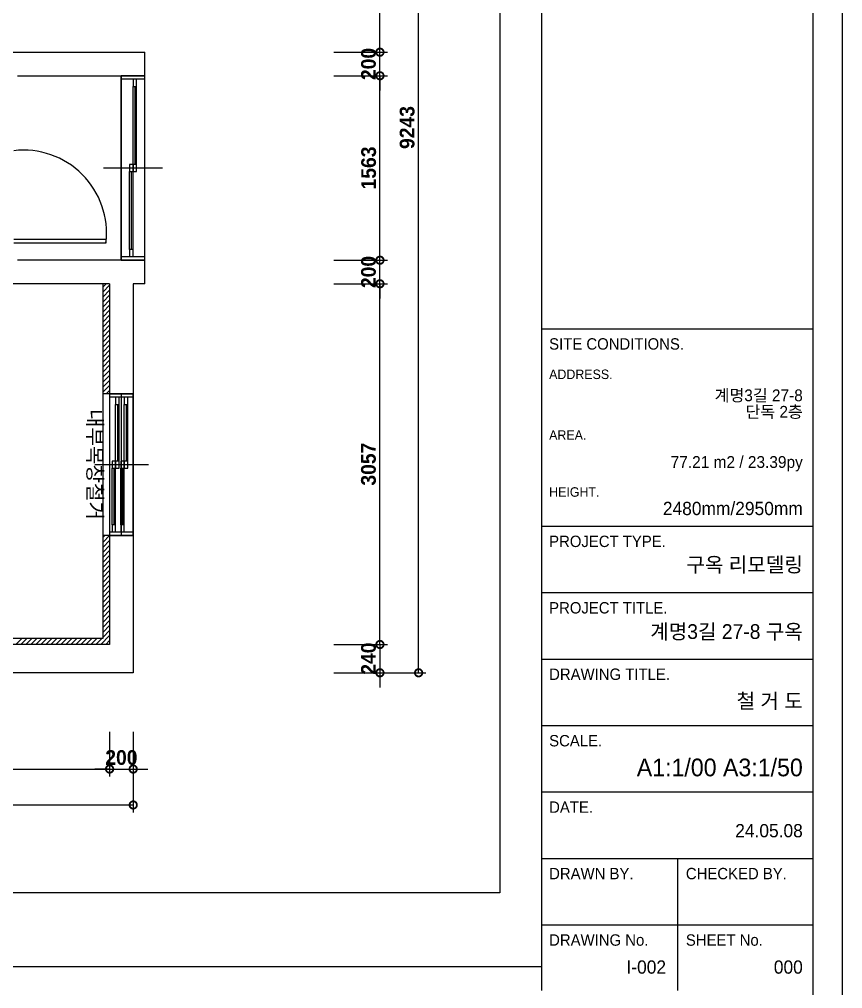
# Model space of a CAD drawing. Header units: inches. Extents: x 7740 to 83056, y -9304 to 75068.
# Drawn here: x 43260 to 50240, y 6860 to 15075 of the extents above; entities that cross this region are included whole.
import ezdxf
from ezdxf.enums import TextEntityAlignment as Align

# ---------------------------------------------------------------- set-up
doc = ezdxf.new("R2010")
doc.units = ezdxf.units.IN
doc.header["$LTSCALE"] = 50
doc.header["$MEASUREMENT"] = 0
for name, color, linetype in [('02-WAL', 2, 'Continuous'), ('03-TEXT', 3, 'Continuous'), ('03-WAL NEW', 3, 'Continuous'), ('04-WIN', 4, 'Continuous'), ('06-FUR', 6, 'Continuous'), ('06-LIGHT', 4, 'Continuous'), ('07-DIM', 5, 'Continuous'), ('F-SYM', 7, 'Continuous'), ('FORM(YOURNAME)-11', 1, 'Continuous'), ('FORM(YOURNAME)-11 @ 1', 1, 'Continuous'), ('도면층2', 2, 'Continuous'), ('도면층4', 4, 'Continuous'), ('도면층5', 5, 'Continuous')]:
    doc.layers.add(name, color=color, linetype=linetype)
doc.styles.add('YOURNAME', font='HY울릉도M.TTF')
doc.styles.add('넥슨고딕', font='NEXONLv1GothicBold.ttf')
doc.styles.add('코레일둥고', font='Korail_Round_Gothic_Medium.ttf')
doc.dimstyles.new('50', dxfattribs={"dimscale": 50, "dimtxt": 2.5, "dimasz": 2.5, "dimexe": 1.25, "dimexo": 2, "dimtad": 1, "dimdec": 0, "dimtxsty": '넥슨고딕', "dimblk": 'DOTSMALL', "dimcen": 2.5, "dimclrd": 1, "dimclre": 1, "dimclrt": 2, "dimadec": 0, "dimazin": 0, "dimtfac": 1, "dimtdec": 0, "dimtix": 1, "dimtmove": 0, "dimatfit": 3, "dimldrblk": 'DOTSMALL', "dimfxl": 0, "dimarcsym": 0})

# ---------------------------------------------------------------- blocks, each defined once
blk = doc.blocks.new('_DOTSMALL')
at = {"color": 0, "linetype": 'ByBlock', "const_width": 0.5}
blk.add_lwpolyline([(-0.0625, 0, 1), (0.0625, 0, 1)], format="xyb", close=True, dxfattribs=at)
blk = doc.blocks.new('*D307')
at = {"layer": '07-DIM', "color": 1, "lineweight": -2}
for p, q in [((40049.3, 9036.7), (40049.3, 8658.6)), ((44025.3, 9036.7), (44025.3, 8658.6)), ((40049.3, 8721.1), (44025.3, 8721.1))]:
    blk.add_line(p, q, dxfattribs=at)
at = {"layer": 'Defpoints', "color": 0}
for p in [(40049.3, 9136.7), (44025.3, 9136.7), (44025.3, 8721.1)]:
    blk.add_point(p, dxfattribs=at)
at = {"layer": '07-DIM', "color": 1, "lineweight": -2, "xscale": 125, "yscale": 125, "zscale": 125, "rotation": 180}
blk.add_blockref('_DOTSMALL', (40049.3, 8721.1), dxfattribs=at)
at = {"layer": '07-DIM', "color": 1, "lineweight": -2, "xscale": 125, "yscale": 125, "zscale": 125}
blk.add_blockref('_DOTSMALL', (44025.3, 8721.1), dxfattribs=at)
at = {"layer": '07-DIM', "color": 2, "insert": (42037.3, 8817.9), "char_height": 125, "attachment_point": 5, "style": '넥슨고딕'}
blk.add_mtext('3976', dxfattribs=at)
blk = doc.blocks.new('*D308')
at = {"layer": '07-DIM', "color": 1, "lineweight": -2}
for p, q in [((44025.3, 9036.7), (44025.3, 8658.6)), ((44225.3, 9036.7), (44225.3, 8658.6)), ((44025.3, 8721.1), (43900.3, 8721.1)), ((44025.3, 8721.1), (44225.3, 8721.1)), ((44225.3, 8721.1), (44350.3, 8721.1))]:
    blk.add_line(p, q, dxfattribs=at)
at = {"layer": 'Defpoints', "color": 0}
for p in [(44025.3, 9136.7), (44225.3, 9136.7), (44225.3, 8721.1)]:
    blk.add_point(p, dxfattribs=at)
at = {"layer": '07-DIM', "color": 1, "lineweight": -2, "xscale": 125, "yscale": 125, "zscale": 125}
blk.add_blockref('_DOTSMALL', (44025.3, 8721.1), dxfattribs=at)
at = {"layer": '07-DIM', "color": 1, "lineweight": -2, "xscale": 125, "yscale": 125, "zscale": 125, "rotation": 180}
blk.add_blockref('_DOTSMALL', (44225.3, 8721.1), dxfattribs=at)
at = {"layer": '07-DIM', "color": 2, "insert": (44125.3, 8818), "char_height": 125, "attachment_point": 5, "style": '넥슨고딕'}
blk.add_mtext('200', dxfattribs=at)
blk = doc.blocks.new('*D318')
at = {"layer": '07-DIM', "color": 1, "lineweight": -2}
for p, q in [((46317.4, 9776.7), (46317.4, 9901.7)), ((45925.3, 9776.7), (46379.9, 9776.7)), ((46317.4, 9776.7), (46317.4, 9536.7)), ((45925.3, 9536.7), (46379.9, 9536.7)), ((46317.4, 9536.7), (46317.4, 9411.7))]:
    blk.add_line(p, q, dxfattribs=at)
at = {"layer": 'Defpoints', "color": 0}
for p in [(45825.3, 9776.7), (45825.3, 9536.7), (46317.4, 9536.7)]:
    blk.add_point(p, dxfattribs=at)
at = {"layer": '07-DIM', "color": 1, "lineweight": -2, "xscale": 125, "yscale": 125, "zscale": 125}
for p, rotation in [((46317.4, 9776.7), 270), ((46317.4, 9536.7), 90)]:
    blk.add_blockref('_DOTSMALL', p, dxfattribs=dict(at, rotation=rotation))
at = {"layer": '07-DIM', "color": 2, "insert": (46220.5, 9656.7), "char_height": 125, "attachment_point": 5, "rotation": 90, "style": '넥슨고딕'}
blk.add_mtext('240', dxfattribs=at)
blk = doc.blocks.new('*D319')
at = {"layer": '07-DIM', "color": 1, "lineweight": -2}
for p, q in [((45925.3, 12833.7), (46379.9, 12833.7)), ((46317.4, 9776.7), (46317.4, 12833.7)), ((45925.3, 9776.7), (46379.9, 9776.7))]:
    blk.add_line(p, q, dxfattribs=at)
at = {"layer": 'Defpoints', "color": 0}
for p in [(45825.3, 12833.7), (46317.4, 12833.7), (45825.3, 9776.7)]:
    blk.add_point(p, dxfattribs=at)
at = {"layer": '07-DIM', "color": 1, "lineweight": -2, "xscale": 125, "yscale": 125, "zscale": 125}
for p, rotation in [((46317.4, 12833.7), 90), ((46317.4, 9776.7), 270)]:
    blk.add_blockref('_DOTSMALL', p, dxfattribs=dict(at, rotation=rotation))
at = {"layer": '07-DIM', "color": 2, "insert": (46220.5, 11305.2), "char_height": 125, "attachment_point": 5, "rotation": 90, "style": '넥슨고딕'}
blk.add_mtext('3057', dxfattribs=at)
blk = doc.blocks.new('*D320')
at = {"layer": '07-DIM', "color": 1, "lineweight": -2}
for p, q in [((46317.4, 13033.7), (46317.4, 13158.7)), ((45925.3, 13033.7), (46379.9, 13033.7)), ((46317.4, 12833.7), (46317.4, 13033.7)), ((45925.3, 12833.7), (46379.9, 12833.7)), ((46317.4, 12833.7), (46317.4, 12708.7))]:
    blk.add_line(p, q, dxfattribs=at)
at = {"layer": 'Defpoints', "color": 0}
for p in [(45825.3, 13033.7), (46317.4, 13033.7), (45825.3, 12833.7)]:
    blk.add_point(p, dxfattribs=at)
at = {"layer": '07-DIM', "color": 1, "lineweight": -2, "xscale": 125, "yscale": 125, "zscale": 125}
for p, rotation in [((46317.4, 13033.7), 270), ((46317.4, 12833.7), 90)]:
    blk.add_blockref('_DOTSMALL', p, dxfattribs=dict(at, rotation=rotation))
at = {"layer": '07-DIM', "color": 2, "insert": (46220.5, 12933.7), "char_height": 125, "attachment_point": 5, "rotation": 90, "style": '넥슨고딕'}
blk.add_mtext('200', dxfattribs=at)
blk = doc.blocks.new('*D321')
at = {"layer": '07-DIM', "color": 1, "lineweight": -2}
for p, q in [((45925.3, 14596.7), (46379.9, 14596.7)), ((46317.4, 13033.7), (46317.4, 14596.7)), ((45925.3, 13033.7), (46379.9, 13033.7))]:
    blk.add_line(p, q, dxfattribs=at)
at = {"layer": 'Defpoints', "color": 0}
for p in [(45825.3, 14596.7), (46317.4, 14596.7), (45825.3, 13033.7)]:
    blk.add_point(p, dxfattribs=at)
at = {"layer": '07-DIM', "color": 1, "lineweight": -2, "xscale": 125, "yscale": 125, "zscale": 125}
for p, rotation in [((46317.4, 14596.7), 90), ((46317.4, 13033.7), 270)]:
    blk.add_blockref('_DOTSMALL', p, dxfattribs=dict(at, rotation=rotation))
at = {"layer": '07-DIM', "color": 2, "insert": (46222.1, 13815.2), "char_height": 125, "attachment_point": 5, "rotation": 90, "style": '넥슨고딕'}
blk.add_mtext('1563', dxfattribs=at)
blk = doc.blocks.new('*D322')
at = {"layer": '07-DIM', "color": 1, "lineweight": -2}
for p, q in [((46317.4, 14796.7), (46317.4, 14921.7)), ((45925.3, 14796.7), (46379.9, 14796.7)), ((46317.4, 14596.7), (46317.4, 14796.7)), ((45925.3, 14596.7), (46379.9, 14596.7)), ((46317.4, 14596.7), (46317.4, 14471.7))]:
    blk.add_line(p, q, dxfattribs=at)
at = {"layer": 'Defpoints', "color": 0}
for p in [(45825.3, 14796.7), (46317.4, 14796.7), (45825.3, 14596.7)]:
    blk.add_point(p, dxfattribs=at)
at = {"layer": '07-DIM', "color": 1, "lineweight": -2, "xscale": 125, "yscale": 125, "zscale": 125}
for p, rotation in [((46317.4, 14796.7), 270), ((46317.4, 14596.7), 90)]:
    blk.add_blockref('_DOTSMALL', p, dxfattribs=dict(at, rotation=rotation))
at = {"layer": '07-DIM', "color": 2, "insert": (46220.5, 14696.7), "char_height": 125, "attachment_point": 5, "rotation": 90, "style": '넥슨고딕'}
blk.add_mtext('200', dxfattribs=at)
blk = doc.blocks.new('*D323')
at = {"layer": '07-DIM', "color": 1, "lineweight": -2}
for p, q in [((45925.3, 17241.7), (46379.9, 17241.7)), ((46317.4, 14796.7), (46317.4, 17241.7)), ((45925.3, 14796.7), (46379.9, 14796.7))]:
    blk.add_line(p, q, dxfattribs=at)
at = {"layer": 'Defpoints', "color": 0}
for p in [(45825.3, 17241.7), (46317.4, 17241.7), (45825.3, 14796.7)]:
    blk.add_point(p, dxfattribs=at)
at = {"layer": '07-DIM', "color": 1, "lineweight": -2, "xscale": 125, "yscale": 125, "zscale": 125}
for p, rotation in [((46317.4, 17241.7), 90), ((46317.4, 14796.7), 270)]:
    blk.add_blockref('_DOTSMALL', p, dxfattribs=dict(at, rotation=rotation))
at = {"layer": '07-DIM', "color": 2, "insert": (46220.5, 16019.2), "char_height": 125, "attachment_point": 5, "rotation": 90, "style": '넥슨고딕'}
blk.add_mtext('2445', dxfattribs=at)
blk = doc.blocks.new('*D330')
at = {"layer": '07-DIM', "color": 1, "lineweight": -2}
for p, q in [((45925.3, 18779.7), (46707.7, 18779.7)), ((46645.2, 9536.7), (46645.2, 18779.7)), ((45925.3, 9536.7), (46707.7, 9536.7))]:
    blk.add_line(p, q, dxfattribs=at)
at = {"layer": 'Defpoints', "color": 0}
for p in [(45825.3, 18779.7), (46645.2, 18779.7), (45825.3, 9536.7)]:
    blk.add_point(p, dxfattribs=at)
at = {"layer": '07-DIM', "color": 1, "lineweight": -2, "xscale": 125, "yscale": 125, "zscale": 125}
for p, rotation in [((46645.2, 18779.7), 90), ((46645.2, 9536.7), 270)]:
    blk.add_blockref('_DOTSMALL', p, dxfattribs=dict(at, rotation=rotation))
at = {"layer": '07-DIM', "color": 2, "insert": (46548.3, 14158.2), "char_height": 125, "attachment_point": 5, "rotation": 90, "style": '넥슨고딕'}
blk.add_mtext('9243', dxfattribs=at)
blk = doc.blocks.new('*D331')
at = {"layer": '07-DIM', "color": 1, "lineweight": -2}
for p, q in [((33099.3, 9036.7), (33099.3, 8354.1)), ((44225.3, 9036.7), (44225.3, 8354.1)), ((33099.3, 8416.6), (44225.3, 8416.6))]:
    blk.add_line(p, q, dxfattribs=at)
at = {"layer": 'Defpoints', "color": 0}
for p in [(33099.3, 9136.7), (44225.3, 9136.7), (44225.3, 8416.6)]:
    blk.add_point(p, dxfattribs=at)
at = {"layer": '07-DIM', "color": 1, "lineweight": -2, "xscale": 125, "yscale": 125, "zscale": 125, "rotation": 180}
blk.add_blockref('_DOTSMALL', (33099.3, 8416.6), dxfattribs=at)
at = {"layer": '07-DIM', "color": 1, "lineweight": -2, "xscale": 125, "yscale": 125, "zscale": 125}
blk.add_blockref('_DOTSMALL', (44225.3, 8416.6), dxfattribs=at)
at = {"layer": '07-DIM', "color": 2, "insert": (38662.3, 8513.5), "char_height": 125, "attachment_point": 5, "style": '넥슨고딕'}
blk.add_mtext('11126', dxfattribs=at)
blk = doc.blocks.new('FORM-PLAN')
at = {"layer": 'Defpoints', "color": 158}
for p, q in [((1346, 54915), (1346, -2085)), ((1346, -1285), (-71444, -1285))]:
    blk.add_line(p, q, dxfattribs=at)
for points in [[(-71444, -2285), (10556, -2285), (10556, 55115), (-71444, 55115)], [(-69444, 53115), (-64, 53115), (-64, 1215), (-69444, 1215)]]:
    blk.add_lwpolyline(points, close=True, dxfattribs=at)
at = {"layer": 'FORM(YOURNAME)-11', "color": 14}
for p, q in [((1346, 20344), (10556, 20344)), ((1346, 13651), (10556, 13651)), ((1346, 11398), (10556, 11398)), ((1346, 9146), (10556, 9146)), ((1346, 6893), (10556, 6893)), ((1346, 4641), (10556, 4641)), ((1346, 2388), (10556, 2388)), ((5951, 2388), (5951, -2085)), ((1346, 136), (10556, 136))]:
    blk.add_line(p, q, dxfattribs=at)
at = {"layer": 'FORM(YOURNAME)-11', "color": 250}
blk.add_lwpolyline([(-72444, -3285), (11556, -3285), (11556, 56115), (-72444, 56115)], close=True, dxfattribs=at)
at = {"layer": 'FORM(YOURNAME)-11', "color": 14, "style": 'YOURNAME'}
for s, height, p in [('SITE CONDITIONS.', 386.14, (1603, 19829)), ('PROJECT TYPE.', 386.14, (1603, 13136)), ('PROJECT TITLE.', 386.14, (1603, 10883)), ('DRAWING TITLE.', 386.14, (1603, 8631)), ('SCALE.', 386.1, (1603, 6378)), ('DATE.', 386.1, (1603, 4126)), ('DRAWN BY.', 386.1, (1603, 1873)), ('CHECKED BY.', 386.14, (6240, 1873)), ('DRAWING No.', 386.14, (1603, -379)), ('SHEET No.', 386.1, (6240, -379))]:
    blk.add_text(s, height=height, dxfattribs=at).set_placement(p, align=Align.MIDDLE_LEFT)
at = {"layer": 'FORM(YOURNAME)-11', "color": 251, "style": 'YOURNAME'}
for s, p in [('ADDRESS.', (1603, 18799)), ('AREA.', (1603, 16740)), ('HEIGHT.', (1603, 14809))]:
    blk.add_text(s, height=321.8, dxfattribs=at).set_placement(p, align=Align.MIDDLE_LEFT)
at = {"layer": 'FORM(YOURNAME)-11', "color": 3, "style": 'YOURNAME'}
for tag, height, p in [('1', 450, (9905, 18188)), ('2', 450, (9905, 17544)), ('3', 450, (9905, 16257)), ('4', 450, (9905, 14326)), ('5', 515, (9905, 12009)), ('6', 515, (9905, 9757)), ('7', 515, (9905, 7504)), ('8', 515, (9905, 5252)), ('9', 515, (9905, 2999)), ('10', 515, (5655, 811)), ('11', 515, (9905, 747)), ('12', 515, (5655, -1441)), ('13', 515, (9905, -1441))]:
    blk.add_attdef(tag, text='', height=height, dxfattribs=at).set_placement(p, align=Align.MIDDLE_RIGHT)
blk = doc.blocks.new('*U809')
at = {"layer": 'F-SYM'}
ref = blk.add_blockref('FORM-PLAN', (47350.9, 7366.9), dxfattribs=dict(at, xscale=0.2500000000000001, yscale=0.2500000000000001, zscale=0.2500000000000001))
ref.add_attrib('4', '2480mm/2950mm', dxfattribs={"layer": 'FORM(YOURNAME)-11 @ 1', "color": 3, "height": 112.5, "style": 'YOURNAME'}).set_placement((49902.1, 10929.7), align=Align.MIDDLE_RIGHT)
ref.add_attrib('3', '77.21 m2 / 23.39py', dxfattribs={"layer": 'FORM(YOURNAME)-11 @ 1', "color": 3, "height": 100, "style": 'YOURNAME'}).set_placement((49902.1, 11323.4), align=Align.MIDDLE_RIGHT)
ref.add_attrib('2', '단독 2층', dxfattribs={"layer": 'FORM(YOURNAME)-11 @ 1', "color": 3, "height": 100, "style": 'YOURNAME'}).set_placement((49902.1, 11748.9), align=Align.MIDDLE_RIGHT)
ref.add_attrib('1', '계명3길 27-8', dxfattribs={"layer": 'FORM(YOURNAME)-11 @ 1', "color": 3, "height": 100, "style": 'YOURNAME'}).set_placement((49902.1, 11888.3), align=Align.MIDDLE_RIGHT)
ref.add_attrib('5', '구옥 리모델링', dxfattribs={"layer": 'FORM(YOURNAME)-11 @ 1', "color": 3, "height": 125, "style": 'YOURNAME'}).set_placement((49902.1, 10453.6), align=Align.MIDDLE_RIGHT)
ref.add_attrib('6', '계명3길 27-8 구옥', dxfattribs={"layer": 'FORM(YOURNAME)-11 @ 1', "color": 3, "height": 125, "style": 'YOURNAME'}).set_placement((49902.1, 9886.3), align=Align.MIDDLE_RIGHT)
ref.add_attrib('7', '철 거 도', dxfattribs={"layer": 'FORM(YOURNAME)-11 @ 1', "color": 3, "height": 125, "style": 'YOURNAME'}).set_placement((49902.1, 9298.5), align=Align.MIDDLE_RIGHT)
ref.add_attrib('8', 'A1:1/00 A3:1/50', dxfattribs={"layer": 'FORM(YOURNAME)-11 @ 1', "color": 3, "height": 150, "style": 'YOURNAME'}).set_placement((49902.1, 8734.7), align=Align.MIDDLE_RIGHT)
ref.add_attrib('9', '24.05.08', dxfattribs={"layer": 'FORM(YOURNAME)-11 @ 1', "color": 3, "height": 112.5, "style": 'YOURNAME'}).set_placement((49902.1, 8198.9), align=Align.MIDDLE_RIGHT)
ref.add_attrib('13', '000', dxfattribs={"layer": 'FORM(YOURNAME)-11 @ 1', "color": 3, "height": 112.5, "style": 'YOURNAME'}).set_placement((49902.1, 7043.1), align=Align.MIDDLE_RIGHT)
ref.add_attrib('12', 'I-002', dxfattribs={"layer": 'FORM(YOURNAME)-11 @ 1', "color": 3, "height": 112.5, "style": 'YOURNAME'}).set_placement((48742.8, 7043.1), align=Align.MIDDLE_RIGHT)
blk = doc.blocks.new('FFFFSF')
at = {"layer": '02-WAL', "color": 8}
for p, q in [((42370.3, 30146.7), (44324.3, 30146.7)), ((44324.3, 28183.7), (44324.3, 30146.7)), ((43244.3, 29946.7), (44324.3, 29946.7)), ((44124.3, 28383.7), (44124.3, 29946.7)), ((44324.3, 28383.7), (43244.3, 28383.7)), ((44025.3, 28183.7), (40049.3, 28183.7)), ((44025.3, 28183.7), (44025.3, 25126.7)), ((44324.3, 28183.7), (44225.3, 28183.7)), ((44225.3, 28183.7), (44225.3, 24886.7)), ((44025.3, 27251.7), (44225.3, 27251.7)), ((44025.3, 26051.7), (44225.3, 26051.7)), ((44025.3, 25126.7), (40049.3, 25126.7)), ((44225.3, 24886.7), (33099.3, 24886.7))]:
    blk.add_line(p, q, dxfattribs=at)
at = {"layer": '03-TEXT', "color": 8}
for p, q in [((43970.3, 25181.7), (43970.3, 28183.7)), ((44025.3, 27251.7), (43970.3, 27251.7)), ((40049.3, 25181.7), (43970.3, 25181.7))]:
    blk.add_line(p, q, dxfattribs=at)
at = {"layer": '03-WAL NEW', "color": 8, "linetype": 'Continuous'}
for p, q in [((43970.3, 28159), (43995, 28183.7)), ((43970.3, 28116.6), (44025.3, 28171.6)), ((43970.3, 28074.2), (44025.3, 28129.2)), ((43970.3, 28031.7), (44025.3, 28086.7)), ((43970.3, 27989.3), (44025.3, 28044.3)), ((43970.3, 27946.9), (44025.3, 28001.9)), ((43970.3, 27904.4), (44025.3, 27959.4)), ((43970.3, 27862), (44025.3, 27917)), ((43970.3, 27819.6), (44025.3, 27874.6)), ((43970.3, 27777.2), (44025.3, 27832.2)), ((43970.3, 27734.7), (44025.3, 27789.7)), ((43970.3, 27692.3), (44025.3, 27747.3)), ((43970.3, 27649.9), (44025.3, 27704.9)), ((43970.3, 27607.5), (44025.3, 27662.5)), ((43970.3, 27565), (44025.3, 27620)), ((43970.3, 27522.6), (44025.3, 27577.6)), ((43970.3, 27480.2), (44025.3, 27535.2)), ((43970.3, 27437.8), (44025.3, 27492.8)), ((43970.3, 27395.3), (44025.3, 27450.3)), ((43970.3, 27352.9), (44025.3, 27407.9)), ((43970.3, 27310.5), (44025.3, 27365.5)), ((43970.3, 27268), (44025.3, 27323)), ((43996.4, 27251.7), (44025.3, 27280.6)), ((43970.3, 26037.7), (43984.3, 26051.7)), ((43970.3, 25995.3), (44025.3, 26050.3)), ((43970.3, 25952.8), (44025.3, 26007.8)), ((43970.3, 25910.4), (44025.3, 25965.4)), ((43970.3, 25868), (44025.3, 25923)), ((43970.3, 25825.6), (44025.3, 25880.6)), ((43970.3, 25783.1), (44025.3, 25838.1)), ((43970.3, 25740.7), (44025.3, 25795.7)), ((43970.3, 25698.3), (44025.3, 25753.3)), ((43970.3, 25655.8), (44025.3, 25710.8)), ((43970.3, 25613.4), (44025.3, 25668.4)), ((43970.3, 25571), (44025.3, 25626)), ((43970.3, 25528.6), (44025.3, 25583.6)), ((43970.3, 25486.1), (44025.3, 25541.1)), ((43970.3, 25443.7), (44025.3, 25498.7)), ((43970.3, 25401.3), (44025.3, 25456.3)), ((43970.3, 25358.9), (44025.3, 25413.9)), ((43970.3, 25316.4), (44025.3, 25371.4)), ((43970.3, 25274), (44025.3, 25329)), ((43970.3, 25231.6), (44025.3, 25286.6)), ((43970.3, 25189.2), (44025.3, 25244.2)), ((43229, 25126.7), (43284, 25181.7)), ((43271.5, 25126.7), (43326.5, 25181.7)), ((43313.9, 25126.7), (43368.9, 25181.7)), ((43356.3, 25126.7), (43411.3, 25181.7)), ((43398.7, 25126.7), (43453.7, 25181.7)), ((43441.2, 25126.7), (43496.2, 25181.7)), ((43483.6, 25126.7), (43538.6, 25181.7)), ((43526, 25126.7), (43581, 25181.7)), ((43568.4, 25126.7), (43623.4, 25181.7)), ((43610.9, 25126.7), (43665.9, 25181.7)), ((43653.3, 25126.7), (43708.3, 25181.7)), ((43695.7, 25126.7), (43750.7, 25181.7)), ((43738.2, 25126.7), (43793.2, 25181.7)), ((43780.6, 25126.7), (43835.6, 25181.7)), ((43823, 25126.7), (43878, 25181.7)), ((43865.4, 25126.7), (43920.4, 25181.7)), ((43907.9, 25126.7), (43962.9, 25181.7)), ((43950.3, 25126.7), (44025.3, 25201.7)), ((43992.7, 25126.7), (44025.3, 25159.3))]:
    blk.add_line(p, q, dxfattribs=at)
at = {"layer": '03-WAL NEW', "color": 8}
blk.add_line((44025.3, 26051.7), (43970.3, 26051.7), dxfattribs=at)
at = {"layer": '04-WIN', "color": 8}
for q in [(43994.9, 28531.7), (43994.3, 28531.7)]:
    blk.add_line((43214.3, 28531.7), q, dxfattribs=at)
at = {"layer": '도면층2', "color": 8}
for p, q in [((44324.3, 29946.7), (44124.3, 29946.7)), ((44324.3, 28383.7), (44124.3, 28383.7)), ((44225.3, 27251.7), (44025.3, 27251.7)), ((44225.3, 26051.7), (44025.3, 26051.7))]:
    blk.add_line(p, q, dxfattribs=at)
at = {"layer": '도면층4', "color": 8}
for p, q in [((44124.3, 29946.7), (44124.3, 28383.7)), ((44324.3, 29946.7), (44124.3, 29946.7)), ((44324.3, 29916.7), (44124.3, 29916.7)), ((44254.3, 29916.7), (44224.3, 29916.7)), ((44224.3, 29916.7), (44224.3, 29856.7)), ((44254.3, 29856.7), (44254.3, 29916.7)), ((44324.3, 28383.7), (44324.3, 29946.7)), ((44224.3, 29856.7), (44254.3, 29856.7)), ((44239.3, 29856.7), (44239.3, 29195.2)), ((43974.3, 29165.2), (44474.3, 29165.2)), ((44224.3, 29195.2), (44194.3, 29195.2)), ((44194.3, 29195.2), (44194.3, 29135.2)), ((44254.3, 29195.2), (44224.3, 29195.2)), ((44224.3, 29195.2), (44224.3, 29135.2)), ((44224.3, 29135.2), (44224.3, 29195.2)), ((44254.3, 29135.2), (44254.3, 29195.2)), ((44194.3, 29135.2), (44224.3, 29135.2)), ((44209.3, 29135.2), (44209.3, 28473.7)), ((44224.3, 29135.2), (44254.3, 29135.2)), ((43214.3, 28561.7), (43994.3, 28561.7)), ((43214.3, 28531.7), (43994.9, 28531.7)), ((43994.9, 28531.7), (43994.9, 28561.7)), ((44224.3, 28473.7), (44194.3, 28473.7)), ((44194.3, 28473.7), (44194.3, 28413.7)), ((44224.3, 28413.7), (44224.3, 28473.7)), ((44124.3, 28413.7), (44324.3, 28413.7)), ((44124.3, 28383.7), (44324.3, 28383.7)), ((44194.3, 28413.7), (44224.3, 28413.7)), ((44025.3, 27251.7), (44025.3, 26051.7)), ((44225.3, 27251.7), (44025.3, 27251.7)), ((44225.3, 27221.7), (44025.3, 27221.7)), ((44106.1, 27221.7), (44076.1, 27221.7)), ((44076.1, 27221.7), (44076.1, 27161.7)), ((44106.1, 27161.7), (44106.1, 27221.7)), ((44179.9, 27221.7), (44149.9, 27221.7)), ((44149.9, 27221.7), (44149.9, 27161.7)), ((44179.9, 27161.7), (44179.9, 27221.7)), ((44225.3, 26051.7), (44225.3, 27251.7)), ((44076.1, 27161.7), (44106.1, 27161.7)), ((44091.1, 27161.7), (44091.1, 26681.7)), ((44149.9, 27161.7), (44179.9, 27161.7)), ((44164.9, 27161.7), (44164.9, 26681.7)), ((43901.1, 26651.7), (44356.1, 26651.7)), ((44076.1, 26681.7), (44046.1, 26681.7)), ((44046.1, 26681.7), (44046.1, 26621.7)), ((44046.1, 26621.7), (44076.1, 26621.7)), ((44061.1, 26621.7), (44061.1, 26141.7)), ((44106.1, 26681.7), (44076.1, 26681.7)), ((44076.1, 26681.7), (44076.1, 26621.7)), ((44076.1, 26621.7), (44076.1, 26681.7)), ((44076.1, 26621.7), (44106.1, 26621.7)), ((44106.1, 26621.7), (44106.1, 26681.7)), ((44149.9, 26681.7), (44119.9, 26681.7)), ((44119.9, 26681.7), (44119.9, 26621.7)), ((44119.9, 26621.7), (44149.9, 26621.7)), ((44134.9, 26621.7), (44134.9, 26141.7)), ((44179.9, 26681.7), (44149.9, 26681.7)), ((44149.9, 26681.7), (44149.9, 26621.7)), ((44149.9, 26621.7), (44149.9, 26681.7)), ((44149.9, 26621.7), (44179.9, 26621.7)), ((44179.9, 26621.7), (44179.9, 26681.7)), ((44076.1, 26141.7), (44046.1, 26141.7)), ((44046.1, 26141.7), (44046.1, 26081.7)), ((44076.1, 26081.7), (44076.1, 26141.7)), ((44149.9, 26141.7), (44119.9, 26141.7)), ((44119.9, 26141.7), (44119.9, 26081.7)), ((44149.9, 26081.7), (44149.9, 26141.7)), ((44025.3, 26081.7), (44225.3, 26081.7)), ((44025.3, 26051.7), (44225.3, 26051.7)), ((44046.1, 26081.7), (44076.1, 26081.7)), ((44119.9, 26081.7), (44149.9, 26081.7))]:
    blk.add_line(p, q, dxfattribs=at)
at = {"layer": '도면층5', "color": 8}
for p, q in [((44224.3, 29195.2), (44224.3, 29856.7)), ((44254.3, 29195.2), (44254.3, 29856.7)), ((44194.3, 28473.7), (44194.3, 29135.2)), ((44224.3, 28473.7), (44224.3, 29135.2)), ((44076.1, 26681.7), (44076.1, 27161.7)), ((44106.1, 26681.7), (44106.1, 27161.7)), ((44149.9, 26681.7), (44149.9, 27161.7)), ((44179.9, 26681.7), (44179.9, 27161.7)), ((44046.1, 26141.7), (44046.1, 26621.7)), ((44076.1, 26141.7), (44076.1, 26621.7)), ((44119.9, 26141.7), (44119.9, 26621.7)), ((44149.9, 26141.7), (44149.9, 26621.7))]:
    blk.add_line(p, q, dxfattribs=at)
blk.add_arc((43296, 28613.4), 703.1, 353.32549, 96.67451, dxfattribs=at)

msp = doc.modelspace()

# ---------------------------------------------------------------- linework, layer by layer
at = {"color": 10, "const_width": 10}
msp.add_lwpolyline([(44025.3, 11901.7), (44125.3, 11901.7), (44125.3, 10701.7), (44025.3, 10701.7)], close=True, dxfattribs=at)

# ---------------------------------------------------------------- block references
at = {"layer": '06-FUR'}
msp.add_blockref('*U809', (0, 0), dxfattribs=at)
at = {"layer": '06-LIGHT'}
msp.add_blockref('FFFFSF', (0, -15350), dxfattribs=at)

# ---------------------------------------------------------------- texts
at = {"color": 10, "style": '코레일둥고'}
msp.add_text('내부목창철거', height=125, rotation=270, dxfattribs=at).set_placement((43838.9, 11302.2), align=Align.CENTER)

# ---------------------------------------------------------------- dimensions: what is measured, and where the dimension line sits
at = {"layer": '07-DIM'}
for base, p1, p2, picture, middle in [((46645.2, 18779.7), (45825.3, 9536.7), (45825.3, 18779.7), '*D330', (46548.3, 14158.2)), ((46317.4, 17241.7), (45825.3, 14796.7), (45825.3, 17241.7), '*D323', (46220.5, 16019.2)), ((46317.4, 14796.7), (45825.3, 14596.7), (45825.3, 14796.7), '*D322', (46220.5, 14696.7)), ((46317.4, 14596.7), (45825.3, 13033.7), (45825.3, 14596.7), '*D321', (46222.1, 13815.2)), ((46317.4, 13033.7), (45825.3, 12833.7), (45825.3, 13033.7), '*D320', (46220.5, 12933.7)), ((46317.4, 12833.7), (45825.3, 9776.7), (45825.3, 12833.7), '*D319', (46220.5, 11305.2)), ((46317.4, 9536.7), (45825.3, 9776.7), (45825.3, 9536.7), '*D318', (46220.5, 9656.7))]:
    dim = msp.add_linear_dim(base=base, p1=p1, p2=p2, angle=90, dimstyle='50', dxfattribs=at)
    dim.commit()
    dim.dimension.update_dxf_attribs({"geometry": picture, "text_midpoint": middle})
for base, p1, p2, picture, middle in [((44225.3, 8416.6), (33099.3, 9136.7), (44225.3, 9136.7), '*D331', (38662.3, 8513.5)), ((44025.3, 8721.1), (40049.3, 9136.7), (44025.3, 9136.7), '*D307', (42037.3, 8817.9)), ((44225.3, 8721.1), (44025.3, 9136.7), (44225.3, 9136.7), '*D308', (44125.3, 8818))]:
    dim = msp.add_linear_dim(base=base, p1=p1, p2=p2, dimstyle='50', dxfattribs=at)
    dim.commit()
    dim.dimension.update_dxf_attribs({"geometry": picture, "text_midpoint": middle})

doc.saveas('drawing.dxf')
